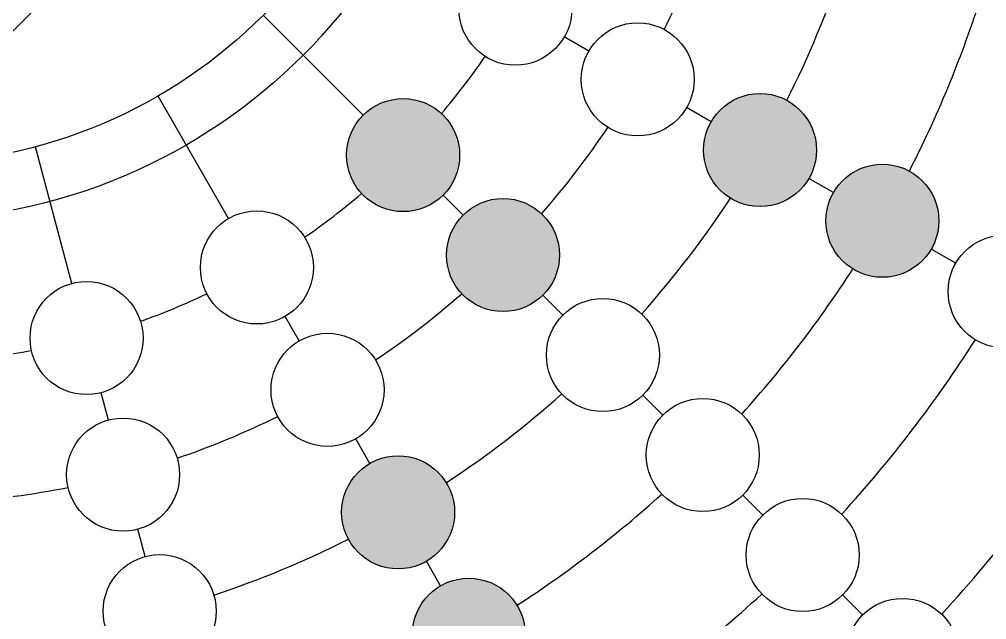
# Model space of a CAD drawing. Header units: inches. Extents: x 53 to 275, y 28 to 179.
# Drawn here: x 138.27 to 146.83, y 96.58 to 101.89 of the extents above; entities that cross this region are included whole.
import ezdxf

# ---------------------------------------------------------------- set-up
doc = ezdxf.new("R2010")
doc.units = ezdxf.units.IN
doc.header["$MEASUREMENT"] = 0

msp = doc.modelspace()

# ---------------------------------------------------------------- hatches: boundary and pattern name
h = msp.add_hatch(color=4)
h.set_gradient(color1=(242, 238, 13), color2=(243, 240, 32), one_color=1, tint=0.54)
h.paths.add_polyline_path([(149.8211, 101.8697, 1), (148.8211, 101.8697, 1)])
h.paths.add_polyline_path([(148.6137, 102.1932, 1), (147.6137, 102.1932, 1)])
h.paths.add_polyline_path([(146.4073, 100.1049, 1), (145.4073, 100.1049, 1)])
h.paths.add_polyline_path([(145.3248, 100.7299, 1), (144.3248, 100.7299, 1)])
h.paths.add_polyline_path([(143.0504, 99.8016, 1), (142.0504, 99.8016, 1)])
h.paths.add_polyline_path([(142.1665, 100.6855, 1), (141.1665, 100.6855, 1)])
h.paths.add_polyline_path([(137.7471, 90.1049, 1), (136.7471, 90.1049, 1)])
h.paths.add_polyline_path([(137.7471, 91.3549, 1), (136.7471, 91.3549, 1)])
h.paths.add_polyline_path([(140.9823, 93.0308, 1), (139.9823, 93.0308, 1)])
h.paths.add_polyline_path([(140.6588, 94.2382, 1), (139.6588, 94.2382, 1)])
h.paths.add_polyline_path([(142.7471, 96.4447, 1), (141.7471, 96.4447, 1)])
h.paths.add_polyline_path([(142.1221, 97.5272, 1), (141.1221, 97.5272, 1)])
h.paths.add_polyline_path([(122.7471, 105.1049, 1), (121.7471, 105.1049, 1)])
h.paths.add_polyline_path([(123.9971, 105.1049, 1), (122.9971, 105.1049, 1)])
h.paths.add_polyline_path([(125.673, 101.8697, 1), (124.673, 101.8697, 1)])
h.paths.add_polyline_path([(126.8804, 102.1932, 1), (125.8804, 102.1932, 1)])
h.paths.add_polyline_path([(129.0868, 100.1049, 1), (128.0868, 100.1049, 1)])
h.paths.add_polyline_path([(130.1693, 100.7299, 1), (129.1693, 100.7299, 1)])
h.paths.add_polyline_path([(132.4438, 99.8016, 1), (131.4438, 99.8016, 1)])
h.paths.add_polyline_path([(133.3276, 100.6855, 1), (132.3276, 100.6855, 1)])
h.paths.add_polyline_path([(134.5118, 93.0308, 1), (133.5118, 93.0308, 1)])
h.paths.add_polyline_path([(134.8353, 94.2382, 1), (133.8353, 94.2382, 1)])
h.paths.add_polyline_path([(132.7471, 96.4447, 1), (131.7471, 96.4447, 1)])
h.paths.add_polyline_path([(133.3721, 97.5272, 1), (132.3721, 97.5272, 1)])
h.paths.add_polyline_path([(125.673, 108.3402, 1), (124.673, 108.3402, 1)])
h.paths.add_polyline_path([(126.8804, 108.0166, 1), (125.8804, 108.0166, 1)])
h.paths.add_polyline_path([(129.0868, 110.1049, 1), (128.0868, 110.1049, 1)])
h.paths.add_polyline_path([(130.1693, 109.4799, 1), (129.1693, 109.4799, 1)])

# ---------------------------------------------------------------- linework, layer by layer
at = {"lineweight": 30}
for p, q in [((137.141, 100.711), (139.7445, 103.3145)), ((140.429, 101.9229), (141.3129, 101.0391)), ((143.3092, 101.6049), (143.0927, 101.7299)), ((140.1221, 100.1253), (139.4971, 101.2078)), ((144.3918, 100.9799), (144.1753, 101.1049)), ((138.7353, 99.5508), (138.4117, 100.7582)), ((145.4743, 100.3549), (145.2578, 100.4799)), ((142.02, 100.3319), (142.1968, 100.1552)), ((146.5568, 99.7299), (146.3403, 99.8549)), ((142.9039, 99.4481), (143.0807, 99.2713)), ((140.7471, 99.0427), (140.6221, 99.2592)), ((139.0588, 98.3434), (138.9941, 98.5849)), ((143.7878, 98.5642), (143.9646, 98.3874)), ((141.3721, 97.9602), (141.2471, 98.1767)), ((144.6717, 97.6803), (144.8485, 97.5035)), ((139.3823, 97.136), (139.3176, 97.3775)), ((141.9971, 96.8777), (141.8721, 97.0942)), ((145.5556, 96.7964), (145.7323, 96.6196))]:
    msp.add_line(p, q, dxfattribs=at)
for radius in [5, 4.5]:
    msp.add_circle((137.2471, 105.1049), radius, dxfattribs=at)
at = {"color": 4}
for centre in [(142.6597, 101.9799), (143.7422, 101.3549), (144.8248, 100.7299), (141.6665, 100.6855), (145.9073, 100.1049), (142.5504, 99.8016), (140.3721, 99.6923), (146.9898, 99.4799), (138.8647, 99.0679), (143.4342, 98.9177), (140.9971, 98.6097), (144.3181, 98.0338), (139.1882, 97.8605), (141.6221, 97.5272), (145.202, 97.15), (139.5117, 96.6531), (142.2471, 96.4447), (146.0859, 96.2661)]:
    msp.add_circle(centre, 0.5, dxfattribs=at)
at = {"lineweight": 30}
for radius, start, end in [(7.5, 333.82043, 341.17957), (8.75, 333.27449, 341.72551), (10, 332.86509, 342.13491), (6.25, 319.58489, 325.41511), (7.5, 318.82043, 326.17957), (6.25, 304.58489, 310.41511), (8.75, 318.27449, 326.72551), (10, 317.86509, 327.13491), (6.25, 289.58489, 295.41511), (7.5, 303.82043, 311.17957), (11.25, 317.54669, 327.45331), (6.25, 274.58489, 280.41511), (8.75, 303.27449, 311.72551), (7.5, 288.82043, 296.17957), (12.5, 317.29198, 327.70802), (7.5, 273.82043, 281.17957), (10, 302.86509, 312.13491), (8.75, 288.27449, 296.72551), (11.25, 302.54669, 312.45331)]:
    msp.add_arc((137.2471, 105.1049), radius, start, end, dxfattribs=at)

doc.saveas('drawing.dxf')
